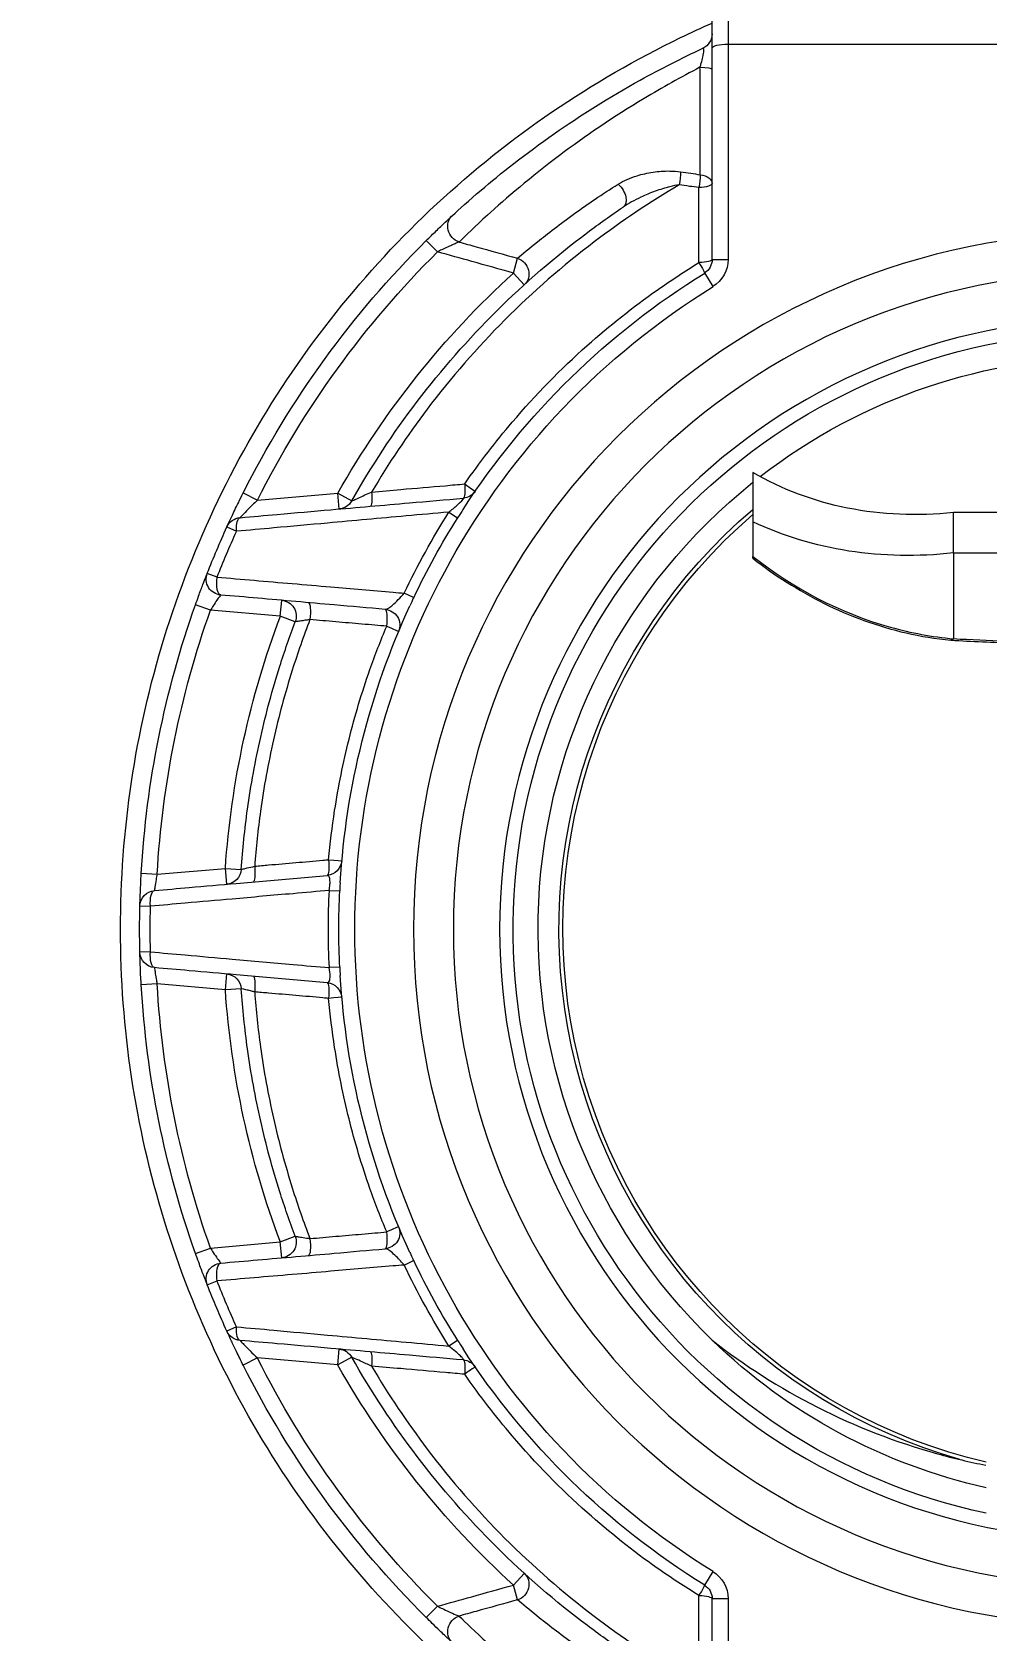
# Model space of a CAD drawing. Header units: millimetres. Extents: x -20146070 to 165023, y -3349561 to 35447.
# Drawn here: x -292467.2 to -292394.2, y -46075 to -45952.7 of the extents above; entities that cross this region are included whole.
import ezdxf
from ezdxf import colors
from ezdxf.entities.mleader import LeaderData, LeaderLine
from ezdxf.math import Vec2, Vec3

# ---------------------------------------------------------------- set-up
doc = ezdxf.new("R2010")
doc.units = ezdxf.units.MM
doc.header["$LTSCALE"] = 50
doc.linetypes.add('CONTINOUS', pattern=[0])
for name, color, linetype in [('ASPL- FM200-DEVICES', 8, 'Continuous'), ('M_FIREALAM-_E-', 10, 'Continuous'), ('M_FM 200 Cylinder', 1, 'Continuous')]:
    doc.layers.add(name, color=color, linetype=linetype)
doc.styles.add('RomanS', font='romans__.ttf', dxfattribs={"width": 0.75, "height": 40})
doc.linetypes.add('DRY_RISER', pattern='A,0.5,-0.2,["DR",Standard,S=0.1,R=0,X=-0.05,Y=-0.05],-0.2', length=0.9)

# ---------------------------------------------------------------- blocks, each defined once
blk = doc.blocks.new('343')
at = {"layer": 'ASPL- FM200-DEVICES', "color": 1, "lineweight": 5}
for p, q in [((-38660.83, -128858.19), (-38660.83, -128877.94)), ((-38659.61, -128878.23), (-38659.61, -128858.73)), ((-38660.83, -128877.94), (-38690.09, -128877.94)), ((-38660.83, -128877.94), (-38660.83, -128894.42)), ((-38659.61, -128894.42), (-38659.61, -128878.23)), ((-38638.6, -128893.85), (-38637.74, -128892.98)), ((-38659.61, -128894.42), (-38660.83, -128894.42)), ((-38644.41, -128895.47), (-38644.73, -128894.33)), ((-38659.68, -128896.5), (-38659.04, -128895.46)), ((-38645.23, -128896.37), (-38644.41, -128895.47)), ((-38662.72, -128910.73), (-38662.72, -128914.5)), ((-38630.97, -128912.31), (-38632.04, -128912.91)), ((-38631.08, -128913.53), (-38630.97, -128912.31)), ((-38624.82, -128912.85), (-38630.97, -128912.31)), ((-38623.73, -128912.3), (-38624.82, -128912.85)), ((-38702.03, -128913.79), (-38678.14, -128913.79)), ((-38678.08, -128916.88), (-38678.08, -128913.79)), ((-38639.46, -128913.76), (-38640.14, -128914.19)), ((-38662.72, -128914.5), (-38662.72, -128917.15)), ((-38622.49, -128914.9), (-38623.22, -128915.23)), ((-38678.08, -128916.88), (-38702.09, -128916.88)), ((-38678.08, -128916.88), (-38678.08, -128923.45)), ((-38621.73, -128918.74), (-38620.98, -128918.45)), ((-38636.77, -128920.31), (-38636.05, -128919.96)), ((-38626.57, -128921.73), (-38626.68, -128920.52)), ((-38627.71, -128922.16), (-38626.57, -128921.73)), ((-38626.57, -128921.73), (-38621.23, -128921.26)), ((-38621.23, -128921.26), (-38620.08, -128920.85)), ((-38622.37, -128941.03), (-38623.58, -128941.11)), ((-38622.47, -128942.24), (-38622.37, -128941.03)), ((-38617.15, -128941.48), (-38622.37, -128941.03)), ((-38615.93, -128941.41), (-38617.15, -128941.48)), ((-38630.32, -128942.72), (-38631.12, -128942.76)), ((-38615.83, -128943.91), (-38616.63, -128943.93)), ((-38616.63, -128947.42), (-38615.83, -128947.44)), ((-38631.12, -128948.59), (-38630.32, -128948.63)), ((-38622.37, -128950.33), (-38622.47, -128949.11)), ((-38622.37, -128950.33), (-38617.15, -128949.87)), ((-38617.15, -128949.87), (-38615.93, -128949.94)), ((-38623.58, -128950.24), (-38622.37, -128950.33)), ((-38626.57, -128969.62), (-38627.71, -128969.19)), ((-38626.68, -128970.84), (-38626.57, -128969.62)), ((-38621.23, -128970.09), (-38626.57, -128969.62)), ((-38620.08, -128970.5), (-38621.23, -128970.09)), ((-38636.05, -128971.39), (-38636.77, -128971.04)), ((-38620.98, -128972.91), (-38621.73, -128972.61)), ((-38623.22, -128976.12), (-38622.49, -128976.45)), ((-38640.14, -128977.16), (-38639.46, -128977.59)), ((-38630.97, -128979.04), (-38631.08, -128977.83)), ((-38632.04, -128978.44), (-38630.97, -128979.04)), ((-38630.97, -128979.04), (-38624.82, -128978.5)), ((-38624.82, -128978.5), (-38623.73, -128979.05)), ((-38659.04, -128995.89), (-38659.68, -128994.86)), ((-38644.41, -128995.89), (-38645.23, -128994.99)), ((-38644.73, -128997.02), (-38644.41, -128995.89)), ((-38660.83, -128996.93), (-38659.61, -128996.93)), ((-38660.83, -128996.93), (-38660.83, -129013.42)), ((-38659.61, -129013.13), (-38659.61, -128996.93)), ((-38637.74, -128998.37), (-38638.6, -128997.51))]:
    blk.add_line(p, q, dxfattribs=at)
for radius in [305.79, 305.36, 304.73, 53.33, 50.28, 46.74]:
    blk.add_circle((-38690.09, -128945.68), radius, dxfattribs=at)
for centre, radius, start, end in [((-38658.39, -128877.15), 1.22, 180, 245.1794), ((-38690.09, -128945.68), 74.28, 26.7, 45.1906), ((-38658.39, -128894.42), 2.44, 180, 238.27), ((-38658.39, -128894.42), 1.22, 180, 238.27), ((-38690.09, -128945.68), 73.06, 26.7, 45.1906), ((-38690.09, -128945.68), 59.04, 32.9672, 58.27), ((-38690.09, -128945.68), 67.88, 29.4422, 47.7073), ((-38690.09, -128945.68), 57.82, 301.73, 58.27), ((-38690.09, -128945.68), 45.71, 282.0247, 257.9753), ((-38690.09, -128945.68), 43.8, 52.2553, 127.7447), ((-38690.09, -128945.68), 43.8, 314.0792, 51.3401), ((-38640.47, -128911.48), 1.22, 214.5741, 265), ((-38630.97, -128912.31), 1.22, 209.4422, 265), ((-38690.09, -128945.68), 41.9, 283.1366, 49.2249), ((-38690.09, -128945.68), 42.2, 285.8537, 49.5808), ((-38690.09, -128945.68), 59.04, 25.446, 32.2283), ((-38690.09, -128945.68), 59.84, 25.446, 32.2283), ((-38623.6, -128915.4), 1.22, 24.4789, 85), ((-38690.09, -128945.68), 73.47, 21.5076, 24.4789), ((-38690.09, -128945.68), 74.28, 21.5076, 24.4789), ((-38622.12, -128918.89), 1.22, 275, 21.5076), ((-38626.57, -128921.73), 1.22, 95, 200.6591), ((-38690.09, -128945.68), 59.04, 3.4466, 24.7847), ((-38634.49, -128922.42), 1.22, 95, 202.7002), ((-38690.09, -128945.68), 67.88, 3.9276, 20.6591), ((-38690.09, -128945.68), 73.06, 3.29, 19.5233), ((-38690.09, -128945.68), 74.28, 3.29, 19.5233), ((-38630.06, -128940.35), 1.22, 185.0673, 265), ((-38622.37, -128941.03), 1.22, 183.9276, 265), ((-38690.09, -128945.68), 59.04, 357.1699, 2.8301), ((-38690.09, -128945.68), 59.84, 357.1699, 2.8301), ((-38617.05, -128943.94), 1.22, 1.3623, 85), ((-38690.09, -128945.68), 73.47, 358.6377, 1.3623), ((-38690.09, -128945.68), 74.28, 358.6377, 1.3623), ((-38617.05, -128947.41), 1.22, 275, 358.6377), ((-38690.09, -128945.68), 59.04, 335.2153, 356.5534), ((-38630.06, -128951), 1.22, 95, 174.9327), ((-38622.37, -128950.33), 1.22, 95, 176.0724), ((-38690.09, -128945.68), 73.06, 340.4767, 356.71), ((-38690.09, -128945.68), 74.28, 340.4767, 356.71), ((-38690.09, -128945.68), 67.88, 339.3409, 356.0724), ((-38634.49, -128968.93), 1.22, 157.2998, 265), ((-38626.57, -128969.62), 1.22, 159.3409, 265), ((-38690.09, -128945.68), 59.04, 327.7717, 334.554), ((-38690.09, -128945.68), 59.84, 327.7717, 334.554), ((-38622.12, -128972.46), 1.22, 338.4924, 85), ((-38690.09, -128945.68), 73.47, 335.5211, 338.4924), ((-38690.09, -128945.68), 74.28, 335.5211, 338.4924), ((-38623.6, -128975.95), 1.22, 275, 335.5211), ((-38690.09, -128945.68), 43.8, 282.5559, 314.0792), ((-38690.09, -128945.68), 59.04, 301.73, 327.0328), ((-38630.97, -128979.04), 1.22, 95, 150.5578), ((-38690.09, -128945.68), 67.88, 312.2927, 330.5578), ((-38640.47, -128979.87), 1.22, 95, 145.4259), ((-38690.09, -128945.68), 73.06, 314.8094, 333.3), ((-38690.09, -128945.68), 74.28, 314.8094, 333.3), ((-38658.39, -128996.93), 2.44, 121.73, 180), ((-38658.39, -128996.93), 1.22, 121.73, 180)]:
    blk.add_arc(centre, radius, start, end, dxfattribs=at)
for centre, major_axis, ratio, start_param, end_param in [((-38660.83, -128878.23), (1.22, 0), 0.237088, 0, 1.570796), ((-38658.39, -128879.86), (-1.22, 0), 0.120855, 4.9525, 6.283185), ((-38658.39, -128888.6), (-1.22, 0), 0.558658, 4.967973, 6.283185), ((-38658.39, -128888.6), (-1.22, 0), 0.275099, 0, 1.402869), ((-38658.39, -128888.6), (-0.17, 1.21), 0.210615, 0.962931, 1.81783), ((-38656.88, -128888.38), (-0.17, 1.21), 0.210979, 0.961696, 1.82156), ((-38652.12, -128889.41), (-0.68, -1.01), 0.599993, 4.331925, 6.283185), ((-38640.56, -128891.96), (0.826, 0.896), 0.946472, 4.183078, 6.283185), ((-38658.39, -128894.42), (-1.22, 0), 0.205116, 0, 1.399902), ((-38658.39, -128894.42), (-0.64, -1.04), 0.039724, 4.976816, 6.283185), ((-38644.41, -128895.47), (-0.82, -0.902), 0.950802, 4.17362, 6.283185), ((-38679.24, -128887.3), (21.95, -18.91), 0.855741, 5.390249, 5.998287), ((-38640.47, -128911.48), (-1, -0.69), 0.013723, 4.91427, 6.283185), ((-38640.47, -128911.48), (-0.11, -1.21), 0.164256, 4.830039, 6.283185), ((-38633.35, -128912.1), (-0.11, -1.21), 0.16447, 4.827555, 6.283185), ((-38679.24, -128887.47), (27.27, 0), 0.965926, 4.752586, 4.754881), ((-38623.6, -128915.4), (0.11, 1.21), 0.30205, 4.881503, 6.283185), ((-38679.24, -128887.3), (24.53, -21.13), 0.855741, 5.385785, 5.920595), ((-38622.12, -128918.89), (0.11, -1.21), 0.329482, 0, 1.668132), ((-38634.49, -128922.42), (-0.11, 1.21), 0.178444, 0, 1.619728), ((-38628.63, -128921.91), (-0.11, 1.21), 0.178581, 0, 1.621337), ((-38634.49, -128922.42), (-1.12, -0.47), 0.007725, 4.898119, 6.283186), ((-38630.06, -128940.35), (-1.21, -0.11), 0.00155, 4.887459, 6.283185), ((-38630.06, -128940.35), (-0.11, -1.21), 0.171834, 4.741337, 6.283185), ((-38624.4, -128940.85), (-0.11, -1.21), 0.171944, 4.740044, 6.283185), ((-38617.05, -128943.94), (0.11, 1.21), 0.340158, 4.750299, 6.283185), ((-38617.05, -128947.41), (0.11, -1.21), 0.340158, 0, 1.532886), ((-38630.06, -128951), (-0.11, 1.21), 0.171834, 0, 1.541848), ((-38624.4, -128950.5), (-0.11, 1.21), 0.171944, 0, 1.543141), ((-38630.06, -128951), (-1.21, 0.11), 0.00155, 6.283185, 7.678911), ((-38634.49, -128968.93), (-1.12, 0.47), 0.007725, 0, 1.385066), ((-38634.49, -128968.93), (-0.11, -1.21), 0.178444, 4.663458, 6.283185), ((-38628.63, -128969.44), (-0.11, -1.21), 0.178581, 4.661848, 6.283185), ((-38622.12, -128972.46), (0.11, 1.21), 0.329482, 4.615053, 6.283185), ((-38623.6, -128975.95), (0.11, -1.21), 0.30205, 0, 1.401682), ((-38633.35, -128979.25), (-0.11, 1.21), 0.16447, 0, 1.45563), ((-38640.47, -128979.87), (-1, 0.69), 0.013723, 0, 1.368915), ((-38640.47, -128979.87), (-0.11, 1.21), 0.164256, 0, 1.453146), ((-38644.41, -128995.89), (-0.82, 0.902), 0.950802, 0, 2.109566), ((-38658.39, -128996.93), (-0.64, 1.04), 0.039724, 0, 1.306369), ((-38658.39, -128996.93), (-1.22, 0), 0.205116, 4.883284, 6.283185), ((-38640.56, -128999.39), (0.826, -0.896), 0.946472, 0, 2.100107)]:
    blk.add_ellipse(centre, major_axis=major_axis, ratio=ratio, start_param=start_param, end_param=end_param, dxfattribs=at)
for points, knots in [([(-38659.61, -129015.02), (-38655.36, -129013.15), (-38651.27, -129010.89), (-38647.44, -129008.28), (-38644.29, -129006.13), (-38641.3, -129003.74), (-38638.5, -129001.14), (-38635.77, -128998.6), (-38633.22, -128995.85), (-38630.88, -128992.92), (-38626.16, -128987.01), (-38622.35, -128980.41), (-38619.58, -128973.37), (-38616.82, -128966.34), (-38615.12, -128958.88), (-38614.56, -128951.36), (-38613.99, -128943.85), (-38614.56, -128936.21), (-38616.23, -128928.86), (-38617.9, -128921.51), (-38620.69, -128914.39), (-38624.47, -128907.84), (-38628.24, -128901.29), (-38632.99, -128895.33), (-38638.54, -128890.18), (-38644.08, -128885.03), (-38650.39, -128880.73), (-38657.19, -128877.45), (-38657.99, -128877.06), (-38658.8, -128876.69), (-38659.61, -128876.33)], [0.3520071, 0.3520071, 0.3520071, 0.3520071, 0.3812966, 0.3812966, 0.3812966, 0.4054258, 0.4054258, 0.4054258, 0.4289726, 0.4289726, 0.4289726, 0.4766555, 0.4766555, 0.4766555, 0.5243168, 0.5243168, 0.5243168, 0.5719497, 0.5719497, 0.5719497, 0.6196177, 0.6196177, 0.6196177, 0.6673015, 0.6673015, 0.6673015, 0.7149727, 0.7149727, 0.7149727, 0.7205932, 0.7205932, 0.7205932, 0.7205932]), ([(-38658.68, -128879.72), (-38658.72, -128879.61), (-38658.75, -128879.51), (-38658.82, -128879.24), (-38658.87, -128879.08), (-38658.94, -128878.75), (-38658.97, -128878.58), (-38658.98, -128878.34), (-38658.97, -128878.27), (-38658.93, -128878.25), (-38658.92, -128878.26), (-38658.91, -128878.26)], [0, 0, 0, 0, 0.0442614, 0.0442614, 0.1150797, 0.1150797, 0.2071434, 0.2071434, 0.3019298, 0.3019298, 0.3296732, 0.3296732, 0.3296732, 0.3296732]), ([(-38639.74, -128891.07), (-38640.25, -128890.6), (-38640.99, -128889.92), (-38643.38, -128887.89), (-38645.32, -128886.34), (-38647.54, -128884.79), (-38649.52, -128883.41), (-38651.74, -128882.01), (-38655.66, -128879.84), (-38657.26, -128879.02), (-38658.91, -128878.26)], [0.100319, 0.100319, 0.100319, 0.100319, 0.621284, 0.621284, 1.418475, 1.418475, 1.418475, 2.127713, 2.127713, 2.588683, 2.588683, 2.588683, 2.588683]), ([(-38658.7, -128887.94), (-38658.7, -128887.57), (-38658.7, -128887.19), (-38658.7, -128885.94), (-38658.7, -128885.04), (-38658.7, -128884.12), (-38658.7, -128883.2), (-38658.69, -128882.25), (-38658.69, -128880.76), (-38658.69, -128880.24), (-38658.68, -128879.72)], [0.1468067, 0.1468067, 0.1468067, 0.1468067, 0.2636455, 0.2636455, 0.5272911, 0.5272911, 0.5272911, 0.7909366, 0.7909366, 0.9326924, 0.9326924, 0.9326924, 0.9326924]), ([(-38658.68, -128879.72), (-38657.22, -128880.48), (-38655.79, -128881.27), (-38652.06, -128883.51), (-38649.88, -128885), (-38647.93, -128886.47), (-38645.75, -128888.11), (-38643.83, -128889.75), (-38641.49, -128891.89), (-38640.75, -128892.6), (-38640.25, -128893.09)], [-2.546419, -2.546419, -2.546419, -2.546419, -2.127713, -2.127713, -1.418475, -1.418475, -1.418475, -0.621284, -0.621284, -0.100319, -0.100319, -0.100319, -0.100319]), ([(-38657.19, -128887.72), (-38657.45, -128887.76), (-38657.72, -128887.8), (-38657.98, -128887.83), (-38658.22, -128887.87), (-38658.46, -128887.9), (-38658.7, -128887.94)], [0.1132328, 0.1132328, 0.1132328, 0.1132328, 0.1812535, 0.1812535, 0.1812535, 0.2435308, 0.2435308, 0.2435308, 0.2435308]), ([(-38658.6, -128888.93), (-38658.36, -128888.89), (-38658.12, -128888.86), (-38657.88, -128888.83), (-38657.61, -128888.79), (-38657.35, -128888.75), (-38657.09, -128888.71)], [-0.2435308, -0.2435308, -0.2435308, -0.2435308, -0.1812535, -0.1812535, -0.1812535, -0.1132328, -0.1132328, -0.1132328, -0.1132328]), ([(-38652.43, -128888.66), (-38652.84, -128888.39), (-38653.34, -128888.18), (-38654.25, -128887.9), (-38654.66, -128887.81), (-38655.5, -128887.68), (-38655.93, -128887.65), (-38656.64, -128887.66), (-38656.91, -128887.68), (-38657.19, -128887.72)], [-0.4595938, -0.4595938, -0.4595938, -0.4595938, -0.3023379, -0.3023379, -0.1852862, -0.1852862, -0.0712639, -0.0712639, 0, 0, 0, 0]), ([(-38657.09, -128888.71), (-38656.85, -128888.75), (-38656.62, -128888.8), (-38656, -128888.95), (-38655.63, -128889.07), (-38654.88, -128889.34), (-38654.51, -128889.49), (-38653.67, -128889.89), (-38653.21, -128890.15), (-38652.8, -128890.42)], [0, 0, 0, 0, 0.0712639, 0.0712639, 0.1852862, 0.1852862, 0.3023379, 0.3023379, 0.4595938, 0.4595938, 0.4595938, 0.4595938]), ([(-38657.09, -128888.71), (-38654.85, -128890.04), (-38652.67, -128891.5), (-38648.18, -128894.91), (-38645.89, -128896.91), (-38643.76, -128899.04), (-38641.63, -128901.18), (-38639.63, -128903.47), (-38636.27, -128907.92), (-38634.85, -128910.04), (-38633.56, -128912.23)], [-2.899582, -2.899582, -2.899582, -2.899582, -2.2532, -2.2532, -1.502133, -1.502133, -1.502133, -0.751067, -0.751067, -0.119027, -0.119027, -0.119027, -0.119027]), ([(-38644.73, -128894.33), (-38645.1, -128894.01), (-38645.61, -128893.58), (-38647.02, -128892.45), (-38647.98, -128891.71), (-38650.07, -128890.2), (-38651.2, -128889.43), (-38652.43, -128888.66)], [0.09152, 0.09152, 0.09152, 0.09152, 0.505144, 0.505144, 1.010289, 1.010289, 1.471599, 1.471599, 1.471599, 1.471599]), ([(-38658.6, -128894.67), (-38658.6, -128894.44), (-38658.6, -128894.22), (-38658.6, -128893.33), (-38658.6, -128892.66), (-38658.6, -128892), (-38658.6, -128891.45), (-38658.6, -128890.9), (-38658.6, -128889.88), (-38658.6, -128889.4), (-38658.6, -128888.93)], [0.1138295, 0.1138295, 0.1138295, 0.1138295, 0.1722234, 0.1722234, 0.3444468, 0.3444468, 0.3444468, 0.4884302, 0.4884302, 0.6138244, 0.6138244, 0.6138244, 0.6138244]), ([(-38632.04, -128912.91), (-38633.53, -128910.27), (-38635.2, -128907.72), (-38638.91, -128902.86), (-38640.94, -128900.54), (-38643.11, -128898.38), (-38645.28, -128896.23), (-38647.61, -128894.21), (-38650.96, -128891.69), (-38651.87, -128891.05), (-38652.8, -128890.42)], [0.007268, 0.007268, 0.007268, 0.007268, 0.751067, 0.751067, 1.502133, 1.502133, 1.502133, 2.2532, 2.2532, 2.526105, 2.526105, 2.526105, 2.526105]), ([(-38637.74, -128892.98), (-38637.87, -128892.85), (-38638, -128892.72), (-38638.38, -128892.35), (-38638.62, -128892.12), (-38639.01, -128891.75), (-38639.16, -128891.61), (-38639.41, -128891.37), (-38639.52, -128891.27), (-38639.66, -128891.14), (-38639.7, -128891.1), (-38639.74, -128891.07)], [0, 0, 0, 0, 0.0453057, 0.0453057, 0.131826, 0.131826, 0.1934642, 0.1934642, 0.2507099, 0.2507099, 0.2864885, 0.2864885, 0.2864885, 0.2864885]), ([(-38640.25, -128893.09), (-38640.68, -128893.21), (-38641.12, -128893.33), (-38642.61, -128893.75), (-38643.67, -128894.04), (-38644.73, -128894.33)], [0.1769403, 0.1769403, 0.1769403, 0.1769403, 0.2893577, 0.2893577, 0.564208, 0.564208, 0.564208, 0.564208]), ([(-38640.25, -128893.09), (-38640.22, -128893.1), (-38640.18, -128893.12), (-38640.07, -128893.17), (-38639.98, -128893.21), (-38639.77, -128893.3), (-38639.64, -128893.36), (-38639.33, -128893.5), (-38639.13, -128893.59), (-38638.81, -128893.74), (-38638.71, -128893.79), (-38638.6, -128893.85)], [-0.2864885, -0.2864885, -0.2864885, -0.2864885, -0.2507099, -0.2507099, -0.1934642, -0.1934642, -0.131826, -0.131826, -0.0453057, -0.0453057, 0, 0, 0, 0]), ([(-38640.68, -128911.61), (-38641.81, -128909.97), (-38643.03, -128908.39), (-38646.1, -128904.79), (-38648.01, -128902.83), (-38650.05, -128901.01), (-38651.75, -128899.5), (-38653.54, -128898.08), (-38656.45, -128896.03), (-38657.52, -128895.34), (-38658.6, -128894.67)], [0.186997, 0.186997, 0.186997, 0.186997, 0.684749, 0.684749, 1.369498, 1.369498, 1.369498, 1.940163, 1.940163, 2.258899, 2.258899, 2.258899, 2.258899]), ([(-38644.41, -128895.47), (-38643.35, -128895.17), (-38642.29, -128894.88), (-38640.36, -128894.34), (-38639.48, -128894.09), (-38638.6, -128893.85)], [-0.564208, -0.564208, -0.564208, -0.564208, -0.2893577, -0.2893577, -0.0612978, -0.0612978, -0.0612978, -0.0612978]), ([(-38633.56, -128912.23), (-38634.3, -128912.16), (-38635.04, -128912.1), (-38636.92, -128911.93), (-38638.06, -128911.83), (-38639.2, -128911.74), (-38639.69, -128911.69), (-38640.19, -128911.65), (-38640.68, -128911.61)], [0.100993, 0.100993, 0.100993, 0.100993, 0.2897145, 0.2897145, 0.5794289, 0.5794289, 0.5794289, 0.705031, 0.705031, 0.705031, 0.705031]), ([(-38639.46, -128913.76), (-38639.68, -128913.59), (-38639.9, -128913.41), (-38640.38, -128912.99), (-38640.6, -128912.77), (-38640.61, -128912.7), (-38640.6, -128912.69), (-38640.58, -128912.7)], [0, 0, 0, 0, 0.0994273, 0.0994273, 0.2585109, 0.2585109, 0.2961763, 0.2961763, 0.2961763, 0.2961763]), ([(-38623.49, -128914.19), (-38624.44, -128914.11), (-38625.39, -128914.02), (-38627.71, -128913.82), (-38629.07, -128913.7), (-38630.44, -128913.58), (-38632.44, -128913.41), (-38634.44, -128913.23), (-38637.82, -128912.94), (-38639.2, -128912.82), (-38640.58, -128912.7)], [-1.658767, -1.658767, -1.658767, -1.658767, -1.408748, -1.408748, -1.04907, -1.04907, -1.04907, -0.524535, -0.524535, -0.164528, -0.164528, -0.164528, -0.164528]), ([(-38632.04, -128912.91), (-38632.04, -128912.91), (-38632.04, -128912.91), (-38632.09, -128912.89), (-38632.13, -128912.87), (-38632.28, -128912.8), (-38632.39, -128912.75), (-38632.67, -128912.63), (-38632.85, -128912.54), (-38633.21, -128912.38), (-38633.38, -128912.31), (-38633.56, -128912.23)], [0, 0, 0, 0, 0.032687, 0.032687, 0.0849863, 0.0849863, 0.1529753, 0.1529753, 0.235611, 0.235611, 0.304269, 0.304269, 0.304269, 0.304269]), ([(-38624.82, -128912.85), (-38624.69, -128912.98), (-38624.55, -128913.11), (-38624.22, -128913.43), (-38624.03, -128913.63), (-38623.7, -128913.97), (-38623.57, -128914.1), (-38623.5, -128914.18), (-38623.49, -128914.19), (-38623.49, -128914.19)], [0, 0, 0, 0, 0.0683388, 0.0683388, 0.177681, 0.177681, 0.3002737, 0.3002737, 0.3442745, 0.3442745, 0.3442745, 0.3442745]), ([(-38622.49, -128914.9), (-38622.49, -128914.9), (-38622.5, -128914.88), (-38622.56, -128914.73), (-38622.69, -128914.46), (-38623, -128913.8), (-38623.17, -128913.43), (-38623.48, -128912.8), (-38623.6, -128912.55), (-38623.73, -128912.3)], [-0.3442745, -0.3442745, -0.3442745, -0.3442745, -0.3002737, -0.3002737, -0.177681, -0.177681, -0.0683388, -0.0683388, 0, 0, 0, 0]), ([(-38639.46, -128913.76), (-38638.37, -128913.86), (-38637.28, -128913.96), (-38634.18, -128914.24), (-38632.18, -128914.42), (-38630.18, -128914.6), (-38628.81, -128914.73), (-38627.44, -128914.85), (-38625.12, -128915.06), (-38624.17, -128915.15), (-38623.22, -128915.23)], [0.239884, 0.239884, 0.239884, 0.239884, 0.524535, 0.524535, 1.04907, 1.04907, 1.04907, 1.408748, 1.408748, 1.658767, 1.658767, 1.658767, 1.658767]), ([(-38662.72, -128917.15), (-38665.81, -128919.58), (-38669.34, -128921.48), (-38674.82, -128923.01), (-38676.44, -128923.31), (-38678.08, -128923.46)], [1.003147, 1.003147, 1.003147, 1.003147, 1.935062, 1.935062, 2.304027, 2.304027, 2.304027, 2.304027]), ([(-38662.72, -128917.29), (-38663.56, -128917.95), (-38664.43, -128918.57), (-38666.25, -128919.72), (-38667.19, -128920.26), (-38669.15, -128921.24), (-38670.17, -128921.67), (-38672.26, -128922.43), (-38673.34, -128922.76), (-38675.57, -128923.27), (-38676.7, -128923.46), (-38677.87, -128923.57)], [1.036336, 1.036336, 1.036336, 1.036336, 1.290012, 1.290012, 1.543687, 1.543687, 1.797363, 1.797363, 2.051038, 2.051038, 2.304714, 2.304714, 2.304714, 2.304714]), ([(-38621.73, -128918.74), (-38622.67, -128918.82), (-38623.62, -128918.9), (-38626.51, -128919.15), (-38628.47, -128919.32), (-38630.42, -128919.48), (-38632.02, -128919.62), (-38633.61, -128919.76), (-38635.49, -128919.92), (-38635.77, -128919.94), (-38636.05, -128919.96)], [0.267552, 0.267552, 0.267552, 0.267552, 0.518511, 0.518511, 1.037022, 1.037022, 1.037022, 1.4601, 1.4601, 1.534316, 1.534316, 1.534316, 1.534316]), ([(-38620.08, -128920.85), (-38620.16, -128920.64), (-38620.24, -128920.42), (-38620.43, -128919.87), (-38620.55, -128919.56), (-38620.74, -128919.07), (-38620.81, -128918.87), (-38620.91, -128918.62), (-38620.95, -128918.53), (-38620.98, -128918.46), (-38620.98, -128918.45), (-38620.98, -128918.45)], [-0.3235332, -0.3235332, -0.3235332, -0.3235332, -0.2663757, -0.2663757, -0.1769803, -0.1769803, -0.0996246, -0.0996246, -0.0383171, -0.0383171, 0, 0, 0, 0]), ([(-38634.6, -128921.21), (-38634.63, -128921.21), (-38634.66, -128921.2), (-38634.75, -128921.17), (-38634.82, -128921.13), (-38634.98, -128921.03), (-38635.07, -128920.96), (-38635.3, -128920.76), (-38635.45, -128920.62), (-38635.75, -128920.31), (-38635.9, -128920.14), (-38636.05, -128919.96)], [0, 0, 0, 0, 0.0426595, 0.0426595, 0.1109146, 0.1109146, 0.1792577, 0.1792577, 0.2765346, 0.2765346, 0.3740542, 0.3740542, 0.3740542, 0.3740542]), ([(-38634.6, -128921.21), (-38633.3, -128921.09), (-38632, -128920.98), (-38630.7, -128920.87), (-38628.74, -128920.7), (-38626.79, -128920.52), (-38623.9, -128920.27), (-38622.95, -128920.19), (-38622.01, -128920.11)], [-1.382385, -1.382385, -1.382385, -1.382385, -1.037022, -1.037022, -1.037022, -0.518511, -0.518511, -0.267552, -0.267552, -0.267552, -0.267552]), ([(-38622.01, -128920.11), (-38622.01, -128920.11), (-38622, -128920.11), (-38621.98, -128920.15), (-38621.95, -128920.19), (-38621.86, -128920.31), (-38621.8, -128920.4), (-38621.63, -128920.64), (-38621.53, -128920.79), (-38621.36, -128921.05), (-38621.3, -128921.16), (-38621.23, -128921.26)], [0, 0, 0, 0, 0.0383171, 0.0383171, 0.0996246, 0.0996246, 0.1769803, 0.1769803, 0.2663757, 0.2663757, 0.3235332, 0.3235332, 0.3235332, 0.3235332]), ([(-38634.71, -128922.5), (-38634.41, -128922.47), (-38634.11, -128922.45), (-38633.15, -128922.36), (-38632.48, -128922.31), (-38631.81, -128922.25), (-38631.15, -128922.19), (-38630.48, -128922.13), (-38629.49, -128922.05), (-38629.17, -128922.02), (-38628.84, -128921.99)], [0.0943605, 0.0943605, 0.0943605, 0.0943605, 0.1701418, 0.1701418, 0.3402837, 0.3402837, 0.3402837, 0.5104255, 0.5104255, 0.5930385, 0.5930385, 0.5930385, 0.5930385]), ([(-38630.27, -128940.37), (-38630.39, -128939.11), (-38630.54, -128937.86), (-38631.01, -128934.78), (-38631.38, -128932.95), (-38631.83, -128931.15), (-38632.28, -128929.35), (-38632.81, -128927.57), (-38633.82, -128924.7), (-38634.25, -128923.59), (-38634.71, -128922.5)], [0.1491, 0.1491, 0.1491, 0.1491, 0.465212, 0.465212, 0.930425, 0.930425, 0.930425, 1.395637, 1.395637, 1.692509, 1.692509, 1.692509, 1.692509]), ([(-38628.84, -128921.99), (-38628.75, -128922), (-38628.66, -128922.02), (-38628.43, -128922.05), (-38628.31, -128922.07), (-38628.05, -128922.11), (-38627.93, -128922.13), (-38627.76, -128922.15), (-38627.71, -128922.16), (-38627.71, -128922.16)], [0, 0, 0, 0, 0.0422195, 0.0422195, 0.1097706, 0.1097706, 0.1949552, 0.1949552, 0.2847125, 0.2847125, 0.2847125, 0.2847125]), ([(-38628.84, -128921.99), (-38628.35, -128923.26), (-38627.9, -128924.56), (-38626.93, -128927.62), (-38626.45, -128929.4), (-38626.05, -128931.2), (-38625.64, -128933), (-38625.31, -128934.82), (-38624.86, -128938.05), (-38624.71, -128939.45), (-38624.61, -128940.87)], [-1.71784, -1.71784, -1.71784, -1.71784, -1.377704, -1.377704, -0.918469, -0.918469, -0.918469, -0.459235, -0.459235, -0.106952, -0.106952, -0.106952, -0.106952]), ([(-38623.58, -128941.11), (-38623.69, -128939.57), (-38623.85, -128938.03), (-38624.32, -128934.65), (-38624.66, -128932.8), (-38625.07, -128930.98), (-38625.48, -128929.15), (-38625.97, -128927.34), (-38626.9, -128924.41), (-38627.29, -128923.28), (-38627.71, -128922.16)], [0.080726, 0.080726, 0.080726, 0.080726, 0.459235, 0.459235, 0.918469, 0.918469, 0.918469, 1.377704, 1.377704, 1.671528, 1.671528, 1.671528, 1.671528]), ([(-38677.88, -128923.57), (-38679.48, -128923.66), (-38681.09, -128923.73), (-38684.35, -128923.84), (-38685.98, -128923.88), (-38689.27, -128923.91), (-38690.91, -128923.91), (-38694.19, -128923.88), (-38695.83, -128923.84), (-38699.08, -128923.73), (-38700.7, -128923.66), (-38702.3, -128923.57)], [1.663619, 1.663619, 1.663619, 1.663619, 2.066426, 2.066426, 2.469233, 2.469233, 2.87204, 2.87204, 3.274847, 3.274847, 3.677654, 3.677654, 3.677654, 3.677654]), ([(-38678.08, -128923.45), (-38679.41, -128923.52), (-38680.75, -128923.58), (-38684.74, -128923.73), (-38687.42, -128923.78), (-38691.42, -128923.78), (-38692.76, -128923.77), (-38696.23, -128923.7), (-38698.35, -128923.63), (-38701, -128923.5), (-38701.55, -128923.48), (-38702.09, -128923.45)], [1.664151, 1.664151, 1.664151, 1.664151, 2.002977, 2.002977, 2.670637, 2.670637, 3.004466, 3.004466, 3.538593, 3.538593, 3.677122, 3.677122, 3.677122, 3.677122]), ([(-38624.61, -128940.87), (-38624.97, -128940.83), (-38625.32, -128940.8), (-38626.37, -128940.71), (-38627.06, -128940.65), (-38627.76, -128940.59), (-38628.45, -128940.53), (-38629.14, -128940.47), (-38629.98, -128940.4), (-38630.13, -128940.38), (-38630.27, -128940.37)], [0.0862734, 0.0862734, 0.0862734, 0.0862734, 0.1766783, 0.1766783, 0.3533565, 0.3533565, 0.3533565, 0.5300348, 0.5300348, 0.5672783, 0.5672783, 0.5672783, 0.5672783]), ([(-38623.58, -128941.11), (-38623.58, -128941.11), (-38623.59, -128941.11), (-38623.63, -128941.1), (-38623.67, -128941.09), (-38623.81, -128941.06), (-38623.92, -128941.03), (-38624.21, -128940.96), (-38624.41, -128940.92), (-38624.61, -128940.87)], [0, 0, 0, 0, 0.0388634, 0.0388634, 0.1010449, 0.1010449, 0.1808752, 0.1808752, 0.2837169, 0.2837169, 0.2837169, 0.2837169]), ([(-38631.15, -128942.13), (-38631.15, -128942.19), (-38631.14, -128942.25), (-38631.13, -128942.46), (-38631.12, -128942.61), (-38631.12, -128942.76)], [-0.05436788, -0.05436788, -0.05436788, -0.05436788, -0.03785598, -0.03785598, 0, 0, 0, 0]), ([(-38630.32, -128942.72), (-38630.33, -128942.65), (-38630.34, -128942.57), (-38630.36, -128942.37), (-38630.37, -128942.26), (-38630.38, -128942.02), (-38630.37, -128941.9), (-38630.33, -128941.7), (-38630.3, -128941.63), (-38630.23, -128941.57), (-38630.2, -128941.57), (-38630.17, -128941.57)], [0, 0, 0, 0, 0.037856, 0.037856, 0.0984256, 0.0984256, 0.177166, 0.177166, 0.2646733, 0.2646733, 0.314067, 0.314067, 0.314067, 0.314067]), ([(-38616.94, -128942.73), (-38617.83, -128942.65), (-38618.72, -128942.57), (-38620.8, -128942.39), (-38622, -128942.28), (-38623.2, -128942.18), (-38624.75, -128942.04), (-38626.3, -128941.91), (-38628.62, -128941.7), (-38629.4, -128941.64), (-38630.17, -128941.57)], [-1.38493, -1.38493, -1.38493, -1.38493, -1.147681, -1.147681, -0.828645, -0.828645, -0.828645, -0.414323, -0.414323, -0.20831, -0.20831, -0.20831, -0.20831]), ([(-38617.15, -128941.48), (-38617.12, -128941.62), (-38617.09, -128941.76), (-38617.03, -128942.1), (-38617, -128942.3), (-38616.96, -128942.58), (-38616.95, -128942.67), (-38616.94, -128942.72), (-38616.94, -128942.73), (-38616.94, -128942.73)], [0, 0, 0, 0, 0.0686599, 0.0686599, 0.1785156, 0.1785156, 0.2838394, 0.2838394, 0.3190647, 0.3190647, 0.3190647, 0.3190647]), ([(-38615.83, -128943.91), (-38615.83, -128943.91), (-38615.83, -128943.9), (-38615.83, -128943.8), (-38615.84, -128943.61), (-38615.86, -128943.05), (-38615.87, -128942.66), (-38615.9, -128941.98), (-38615.92, -128941.69), (-38615.93, -128941.41)], [-0.3190647, -0.3190647, -0.3190647, -0.3190647, -0.2838394, -0.2838394, -0.1785156, -0.1785156, -0.0686599, -0.0686599, 0, 0, 0, 0]), ([(-38630.32, -128942.72), (-38629.39, -128942.8), (-38628.47, -128942.89), (-38625.99, -128943.1), (-38624.44, -128943.24), (-38622.88, -128943.38), (-38621.69, -128943.48), (-38620.49, -128943.59), (-38618.41, -128943.77), (-38617.52, -128943.85), (-38616.63, -128943.93)], [0.167549, 0.167549, 0.167549, 0.167549, 0.414323, 0.414323, 0.828645, 0.828645, 0.828645, 1.147681, 1.147681, 1.38493, 1.38493, 1.38493, 1.38493]), ([(-38616.63, -128947.42), (-38617.52, -128947.5), (-38618.41, -128947.58), (-38620.49, -128947.76), (-38621.69, -128947.87), (-38622.88, -128947.98), (-38624.44, -128948.11), (-38625.99, -128948.25), (-38628.47, -128948.47), (-38629.39, -128948.55), (-38630.32, -128948.63)], [0.272361, 0.272361, 0.272361, 0.272361, 0.50961, 0.50961, 0.828645, 0.828645, 0.828645, 1.242968, 1.242968, 1.489742, 1.489742, 1.489742, 1.489742]), ([(-38615.93, -128949.94), (-38615.92, -128949.76), (-38615.91, -128949.58), (-38615.88, -128949.04), (-38615.87, -128948.69), (-38615.85, -128948.14), (-38615.84, -128947.92), (-38615.83, -128947.63), (-38615.83, -128947.54), (-38615.83, -128947.46), (-38615.83, -128947.44), (-38615.83, -128947.44)], [-0.3189558, -0.3189558, -0.3189558, -0.3189558, -0.2743975, -0.2743975, -0.1831447, -0.1831447, -0.1028191, -0.1028191, -0.0395458, -0.0395458, 0, 0, 0, 0]), ([(-38630.17, -128949.79), (-38630.2, -128949.79), (-38630.22, -128949.78), (-38630.28, -128949.74), (-38630.31, -128949.7), (-38630.36, -128949.55), (-38630.38, -128949.43), (-38630.38, -128949.1), (-38630.36, -128948.86), (-38630.32, -128948.63)], [0, 0, 0, 0, 0.0426791, 0.0426791, 0.1109657, 0.1109657, 0.1984709, 0.1984709, 0.3136183, 0.3136183, 0.3136183, 0.3136183]), ([(-38630.17, -128949.79), (-38629.4, -128949.72), (-38628.62, -128949.65), (-38626.3, -128949.45), (-38624.75, -128949.31), (-38623.2, -128949.18), (-38622, -128949.07), (-38620.8, -128948.97), (-38618.72, -128948.78), (-38617.83, -128948.71), (-38616.94, -128948.63)], [-1.448981, -1.448981, -1.448981, -1.448981, -1.242968, -1.242968, -0.828645, -0.828645, -0.828645, -0.50961, -0.50961, -0.272361, -0.272361, -0.272361, -0.272361]), ([(-38616.94, -128948.63), (-38616.94, -128948.63), (-38616.94, -128948.64), (-38616.95, -128948.68), (-38616.96, -128948.72), (-38616.98, -128948.87), (-38616.99, -128948.97), (-38617.03, -128949.25), (-38617.06, -128949.42), (-38617.11, -128949.69), (-38617.13, -128949.78), (-38617.15, -128949.87)], [0, 0, 0, 0, 0.0395458, 0.0395458, 0.1028191, 0.1028191, 0.1831447, 0.1831447, 0.2743975, 0.2743975, 0.3189558, 0.3189558, 0.3189558, 0.3189558]), ([(-38634.71, -128968.85), (-38634.25, -128967.76), (-38633.82, -128966.65), (-38632.81, -128963.78), (-38632.28, -128962), (-38631.83, -128960.2), (-38631.38, -128958.4), (-38631.01, -128956.58), (-38630.54, -128953.49), (-38630.39, -128952.24), (-38630.27, -128950.98)], [0.16834, 0.16834, 0.16834, 0.16834, 0.465212, 0.465212, 0.930425, 0.930425, 0.930425, 1.395637, 1.395637, 1.711749, 1.711749, 1.711749, 1.711749]), ([(-38630.27, -128950.98), (-38630.13, -128950.97), (-38629.98, -128950.96), (-38629.14, -128950.88), (-38628.45, -128950.82), (-38627.76, -128950.76), (-38627.06, -128950.7), (-38626.37, -128950.64), (-38625.32, -128950.55), (-38624.97, -128950.52), (-38624.61, -128950.49)], [0.1394348, 0.1394348, 0.1394348, 0.1394348, 0.1766783, 0.1766783, 0.3533565, 0.3533565, 0.3533565, 0.5300348, 0.5300348, 0.6204397, 0.6204397, 0.6204397, 0.6204397]), ([(-38624.61, -128950.49), (-38624.71, -128951.9), (-38624.86, -128953.31), (-38625.31, -128956.54), (-38625.64, -128958.36), (-38626.05, -128960.15), (-38626.45, -128961.95), (-38626.93, -128963.73), (-38627.9, -128966.8), (-38628.35, -128968.09), (-38628.84, -128969.36)], [-1.729987, -1.729987, -1.729987, -1.729987, -1.377704, -1.377704, -0.918469, -0.918469, -0.918469, -0.459235, -0.459235, -0.119098, -0.119098, -0.119098, -0.119098]), ([(-38627.71, -128969.19), (-38627.29, -128968.07), (-38626.9, -128966.94), (-38625.97, -128964.01), (-38625.48, -128962.2), (-38625.07, -128960.38), (-38624.66, -128958.55), (-38624.32, -128956.71), (-38623.85, -128953.32), (-38623.69, -128951.78), (-38623.58, -128950.24)], [0.16541, 0.16541, 0.16541, 0.16541, 0.459235, 0.459235, 0.918469, 0.918469, 0.918469, 1.377704, 1.377704, 1.756213, 1.756213, 1.756213, 1.756213]), ([(-38624.61, -128950.49), (-38624.53, -128950.47), (-38624.45, -128950.45), (-38624.25, -128950.4), (-38624.14, -128950.37), (-38623.91, -128950.32), (-38623.8, -128950.29), (-38623.63, -128950.25), (-38623.58, -128950.24), (-38623.58, -128950.24)], [0, 0, 0, 0, 0.0402327, 0.0402327, 0.1046051, 0.1046051, 0.1867265, 0.1867265, 0.2837028, 0.2837028, 0.2837028, 0.2837028]), ([(-38628.84, -128969.36), (-38629.17, -128969.34), (-38629.49, -128969.31), (-38630.48, -128969.22), (-38631.15, -128969.16), (-38631.81, -128969.11), (-38632.48, -128969.05), (-38633.15, -128968.99), (-38634.11, -128968.91), (-38634.41, -128968.88), (-38634.71, -128968.85)], [0.0875288, 0.0875288, 0.0875288, 0.0875288, 0.1701418, 0.1701418, 0.3402837, 0.3402837, 0.3402837, 0.5104255, 0.5104255, 0.5862068, 0.5862068, 0.5862068, 0.5862068]), ([(-38627.71, -128969.19), (-38627.71, -128969.19), (-38627.72, -128969.2), (-38627.76, -128969.2), (-38627.81, -128969.21), (-38627.96, -128969.23), (-38628.07, -128969.25), (-38628.35, -128969.29), (-38628.53, -128969.32), (-38628.76, -128969.35), (-38628.8, -128969.36), (-38628.84, -128969.36)], [0, 0, 0, 0, 0.0379266, 0.0379266, 0.0986093, 0.0986093, 0.1762011, 0.1762011, 0.266035, 0.266035, 0.2847592, 0.2847592, 0.2847592, 0.2847592]), ([(-38636.48, -128970.43), (-38636.51, -128970.48), (-38636.53, -128970.53), (-38636.63, -128970.74), (-38636.7, -128970.89), (-38636.77, -128971.04)], [-0.05826173, -0.05826173, -0.05826173, -0.05826173, -0.04288306, -0.04288306, 0, 0, 0, 0]), ([(-38636.05, -128971.39), (-38635.99, -128971.31), (-38635.92, -128971.24), (-38635.75, -128971.05), (-38635.64, -128970.93), (-38635.4, -128970.69), (-38635.27, -128970.57), (-38635.01, -128970.35), (-38634.89, -128970.26), (-38634.71, -128970.16), (-38634.65, -128970.14), (-38634.6, -128970.15)], [0, 0, 0, 0, 0.0428831, 0.0428831, 0.111496, 0.111496, 0.1975348, 0.1975348, 0.2989951, 0.2989951, 0.374051, 0.374051, 0.374051, 0.374051]), ([(-38622.01, -128971.25), (-38622.95, -128971.16), (-38623.9, -128971.08), (-38626.79, -128970.83), (-38628.74, -128970.66), (-38630.7, -128970.49), (-38632, -128970.37), (-38633.3, -128970.26), (-38634.6, -128970.15)], [-1.806493, -1.806493, -1.806493, -1.806493, -1.555533, -1.555533, -1.037022, -1.037022, -1.037022, -0.69166, -0.69166, -0.69166, -0.69166]), ([(-38621.23, -128970.09), (-38621.3, -128970.2), (-38621.37, -128970.32), (-38621.55, -128970.59), (-38621.66, -128970.75), (-38621.85, -128971.02), (-38621.93, -128971.13), (-38622, -128971.23), (-38622.01, -128971.25), (-38622.01, -128971.25)], [0, 0, 0, 0, 0.0603418, 0.0603418, 0.1568886, 0.1568886, 0.2607759, 0.2607759, 0.3237095, 0.3237095, 0.3237095, 0.3237095]), ([(-38620.98, -128972.91), (-38620.98, -128972.91), (-38620.97, -128972.87), (-38620.89, -128972.67), (-38620.8, -128972.44), (-38620.58, -128971.87), (-38620.46, -128971.54), (-38620.25, -128970.96), (-38620.16, -128970.73), (-38620.08, -128970.5)], [-0.3237095, -0.3237095, -0.3237095, -0.3237095, -0.2607759, -0.2607759, -0.1568886, -0.1568886, -0.0603418, -0.0603418, 0, 0, 0, 0]), ([(-38636.05, -128971.39), (-38635.77, -128971.41), (-38635.49, -128971.44), (-38633.61, -128971.6), (-38632.02, -128971.73), (-38630.42, -128971.87), (-38628.47, -128972.04), (-38626.51, -128972.2), (-38623.62, -128972.45), (-38622.67, -128972.53), (-38621.73, -128972.61)], [0.539728, 0.539728, 0.539728, 0.539728, 0.613944, 0.613944, 1.037022, 1.037022, 1.037022, 1.555533, 1.555533, 1.806493, 1.806493, 1.806493, 1.806493]), ([(-38623.22, -128976.12), (-38624.17, -128976.21), (-38625.12, -128976.29), (-38627.44, -128976.5), (-38628.81, -128976.63), (-38630.18, -128976.75), (-38632.18, -128976.93), (-38634.18, -128977.11), (-38637.28, -128977.39), (-38638.37, -128977.49), (-38639.46, -128977.59)], [0.439374, 0.439374, 0.439374, 0.439374, 0.689393, 0.689393, 1.04907, 1.04907, 1.04907, 1.573606, 1.573606, 1.858257, 1.858257, 1.858257, 1.858257]), ([(-38623.73, -128979.05), (-38623.55, -128978.7), (-38623.38, -128978.35), (-38623.08, -128977.72), (-38622.95, -128977.45), (-38622.74, -128977.01), (-38622.66, -128976.83), (-38622.56, -128976.61), (-38622.52, -128976.53), (-38622.49, -128976.47), (-38622.49, -128976.45), (-38622.49, -128976.45)], [-0.3441681, -0.3441681, -0.3441681, -0.3441681, -0.2475146, -0.2475146, -0.1629501, -0.1629501, -0.0906327, -0.0906327, -0.0348587, -0.0348587, 0, 0, 0, 0]), ([(-38659.61, -128977.15), (-38662.06, -128979.06), (-38664.77, -128980.8), (-38670.58, -128983.75), (-38673.67, -128984.95), (-38678.08, -128986.18), (-38679.32, -128986.47), (-38680.56, -128986.71)], [0, 0, 0, 0, 0.777196, 0.777196, 1.554392, 1.554392, 1.854047, 1.854047, 1.854047, 1.854047]), ([(-38640.58, -128978.66), (-38640.59, -128978.66), (-38640.6, -128978.66), (-38640.61, -128978.63), (-38640.59, -128978.6), (-38640.52, -128978.51), (-38640.44, -128978.43), (-38640.24, -128978.25), (-38640.11, -128978.13), (-38639.81, -128977.87), (-38639.64, -128977.73), (-38639.46, -128977.59)], [0, 0, 0, 0, 0.0309664, 0.0309664, 0.0805126, 0.0805126, 0.1449227, 0.1449227, 0.2173476, 0.2173476, 0.2967426, 0.2967426, 0.2967426, 0.2967426]), ([(-38640.58, -128978.66), (-38639.2, -128978.54), (-38637.82, -128978.42), (-38634.44, -128978.12), (-38632.44, -128977.95), (-38630.44, -128977.77), (-38629.07, -128977.65), (-38627.71, -128977.53), (-38625.39, -128977.33), (-38624.44, -128977.25), (-38623.49, -128977.16)], [-1.933612, -1.933612, -1.933612, -1.933612, -1.573606, -1.573606, -1.04907, -1.04907, -1.04907, -0.689393, -0.689393, -0.439374, -0.439374, -0.439374, -0.439374]), ([(-38623.49, -128977.16), (-38623.49, -128977.16), (-38623.5, -128977.17), (-38623.53, -128977.2), (-38623.56, -128977.24), (-38623.68, -128977.36), (-38623.76, -128977.45), (-38623.98, -128977.68), (-38624.12, -128977.82), (-38624.44, -128978.14), (-38624.63, -128978.32), (-38624.82, -128978.5)], [0, 0, 0, 0, 0.0348587, 0.0348587, 0.0906327, 0.0906327, 0.1629501, 0.1629501, 0.2475146, 0.2475146, 0.3441681, 0.3441681, 0.3441681, 0.3441681]), ([(-38633.56, -128979.13), (-38634.85, -128981.32), (-38636.27, -128983.44), (-38639.63, -128987.89), (-38641.63, -128990.18), (-38643.76, -128992.31), (-38645.89, -128994.44), (-38648.18, -128996.44), (-38652.67, -128999.86), (-38654.85, -129001.32), (-38657.09, -129002.64)], [-2.885239, -2.885239, -2.885239, -2.885239, -2.2532, -2.2532, -1.502133, -1.502133, -1.502133, -0.751067, -0.751067, -0.104684, -0.104684, -0.104684, -0.104684]), ([(-38652.8, -129000.93), (-38651.87, -129000.31), (-38650.96, -128999.66), (-38647.61, -128997.14), (-38645.28, -128995.13), (-38643.11, -128992.97), (-38640.94, -128990.81), (-38638.91, -128988.5), (-38635.2, -128983.63), (-38633.53, -128981.08), (-38632.04, -128978.44)], [0.478161, 0.478161, 0.478161, 0.478161, 0.751067, 0.751067, 1.502133, 1.502133, 1.502133, 2.2532, 2.2532, 2.996998, 2.996998, 2.996998, 2.996998]), ([(-38640.68, -128979.75), (-38640.19, -128979.7), (-38639.69, -128979.66), (-38639.2, -128979.62), (-38638.06, -128979.52), (-38636.92, -128979.42), (-38635.04, -128979.26), (-38634.3, -128979.19), (-38633.56, -128979.13)], [0.4537955, 0.4537955, 0.4537955, 0.4537955, 0.5794132, 0.5794132, 0.5794132, 0.8691199, 0.8691199, 1.0578335, 1.0578335, 1.0578335, 1.0578335]), ([(-38633.56, -128979.13), (-38633.42, -128979.06), (-38633.28, -128979), (-38632.94, -128978.85), (-38632.74, -128978.76), (-38632.37, -128978.59), (-38632.21, -128978.52), (-38632.07, -128978.46), (-38632.04, -128978.44), (-38632.04, -128978.44)], [0, 0, 0, 0, 0.0545289, 0.0545289, 0.1417751, 0.1417751, 0.242863, 0.242863, 0.3041163, 0.3041163, 0.3041163, 0.3041163]), ([(-38658.6, -128996.68), (-38657.52, -128996.02), (-38656.45, -128995.32), (-38653.54, -128993.28), (-38651.75, -128991.85), (-38650.05, -128990.34), (-38648.01, -128988.52), (-38646.1, -128986.56), (-38643.03, -128982.96), (-38641.81, -128981.38), (-38640.68, -128979.75)], [0.48, 0.48, 0.48, 0.48, 0.798353, 0.798353, 1.369447, 1.369447, 1.369447, 2.05417, 2.05417, 2.551897, 2.551897, 2.551897, 2.551897]), ([(-38638.6, -128997.51), (-38639.48, -128997.26), (-38640.35, -128997.02), (-38642.29, -128996.48), (-38643.35, -128996.18), (-38644.41, -128995.89)], [-1.0959511, -1.0959511, -1.0959511, -1.0959511, -0.8679367, -0.8679367, -0.5930409, -0.5930409, -0.5930409, -0.5930409]), ([(-38658.6, -129002.43), (-38658.6, -129001.94), (-38658.6, -129001.46), (-38658.6, -129000.43), (-38658.6, -128999.89), (-38658.6, -128999.35), (-38658.6, -128998.69), (-38658.6, -128998.03), (-38658.6, -128997.14), (-38658.6, -128996.91), (-38658.6, -128996.68)], [0.0750689, 0.0750689, 0.0750689, 0.0750689, 0.2030124, 0.2030124, 0.3444337, 0.3444337, 0.3444337, 0.5166506, 0.5166506, 0.5750647, 0.5750647, 0.5750647, 0.5750647]), ([(-38652.43, -129002.7), (-38651.19, -129001.91), (-38650.05, -129001.14), (-38647.96, -128999.63), (-38647, -128998.89), (-38645.61, -128997.77), (-38645.1, -128997.34), (-38644.73, -128997.02)], [1.965846, 1.965846, 1.965846, 1.965846, 2.431098, 2.431098, 2.934278, 2.934278, 3.3459, 3.3459, 3.3459, 3.3459]), ([(-38644.73, -128997.02), (-38643.67, -128997.31), (-38642.61, -128997.61), (-38641.12, -128998.02), (-38640.68, -128998.14), (-38640.25, -128998.26)], [0.5930409, 0.5930409, 0.5930409, 0.5930409, 0.8679367, 0.8679367, 0.9803087, 0.9803087, 0.9803087, 0.9803087]), ([(-38638.6, -128997.51), (-38638.72, -128997.57), (-38638.85, -128997.63), (-38639.13, -128997.76), (-38639.29, -128997.84), (-38639.65, -128998), (-38639.85, -128998.09), (-38640.11, -128998.2), (-38640.19, -128998.24), (-38640.25, -128998.26)], [-0.2862535, -0.2862535, -0.2862535, -0.2862535, -0.2344373, -0.2344373, -0.1654749, -0.1654749, -0.068852, -0.068852, 0, 0, 0, 0]), ([(-38640.25, -128998.26), (-38640.75, -128998.75), (-38641.49, -128999.47), (-38643.83, -129001.61), (-38645.75, -129003.24), (-38647.93, -129004.89), (-38649.88, -129006.35), (-38652.06, -129007.84), (-38655.79, -129010.08), (-38657.22, -129010.88), (-38658.68, -129011.64)], [-2.736631, -2.736631, -2.736631, -2.736631, -2.215656, -2.215656, -1.418491, -1.418491, -1.418491, -0.709245, -0.709245, -0.290531, -0.290531, -0.290531, -0.290531]), ([(-38639.74, -129000.29), (-38639.67, -129000.22), (-38639.57, -129000.13), (-38639.26, -128999.84), (-38639.02, -128999.62), (-38638.58, -128999.2), (-38638.39, -128999.01), (-38638.04, -128998.67), (-38637.89, -128998.52), (-38637.74, -128998.37)], [0, 0, 0, 0, 0.068852, 0.068852, 0.1654749, 0.1654749, 0.2344373, 0.2344373, 0.2862535, 0.2862535, 0.2862535, 0.2862535])]:
    blk.add_open_spline(points, degree=3, knots=knots, dxfattribs=at)
for points in [[(-38640.55, -128913.55), (-38640.42, -128913.76), (-38640.28, -128913.98), (-38640.14, -128914.19)], [(-38662.72, -128917.29), (-38662.72, -128917.29), (-38662.72, -128917.24), (-38662.72, -128917.15)], [(-38636.77, -128920.31), (-38636.67, -128920.52), (-38636.58, -128920.72), (-38636.48, -128920.93)], [(-38678.08, -128923.46), (-38678.08, -128923.45), (-38678.08, -128923.45), (-38678.08, -128923.45)], [(-38678.08, -128923.46), (-38678.01, -128923.54), (-38677.94, -128923.58), (-38677.87, -128923.57)], [(-38631.12, -128948.59), (-38631.13, -128948.8), (-38631.14, -128949.02), (-38631.15, -128949.23)], [(-38640.14, -128977.16), (-38640.28, -128977.38), (-38640.42, -128977.6), (-38640.55, -128977.8)]]:
    blk.add_open_spline(points, degree=3, dxfattribs=at)
blk = doc.blocks.new('SMOKE_FC')
at = {"color": 7, "linetype": 'CONTINOUS'}
ml = blk.add_multileader_mtext('Standard', dxfattribs=at)
ml.set_content('{\\fArial|b0|i0|c0|p34;S}', color=7, style='RomanS')
ml.set_leader_properties(color=10)
ml.build(insert=Vec2(0, 0))
ml.multileader.update_dxf_attribs({"dogleg_length": 3.341, "arrow_head_size": 138.206, "scale": 50})
ctx = ml.context
ctx.base_point, ctx.scale, ctx.char_height, ctx.arrow_head_size, ctx.landing_gap_size, ctx.plane_origin = Vec3(10040043.158, 1663039.729), 50, 207.30937, 138.206, 138.206, Vec3(10036641.439, 1659230.949)
notes = []
notes.append((ctx, [(0, (0, 0, 0), (0, 0), (1, 0), 1, [])]))
ctx.mtext.insert, ctx.mtext.flow_direction = Vec3(10040181.365, 1663145.151), 5
for ctx, leaders in notes:
    for number, flags, end, landing, length, lines in leaders:
        leader = LeaderData()
        leader.index, (leader.has_last_leader_line, leader.has_dogleg_vector, leader.attachment_direction) = number, flags
        leader.last_leader_point, leader.dogleg_vector, leader.dogleg_length = Vec3(end), Vec3(landing), length
        for number, points, colour, breaks in lines:
            line = LeaderLine()
            line.index, line.vertices, line.color, line.breaks = number, Vec3.list(points), colors.encode_raw_color(colour), breaks
            leader.lines.append(line)
        ctx.leaders.append(leader)
blk = doc.blocks.new('SMOKE')
at = {"color": 7, "linetype": 'CONTINOUS'}
ml = blk.add_multileader_mtext('Standard', dxfattribs=at)
ml.set_content('{\\fArial|b0|i0|c0|p34;S}', color=7, style='RomanS')
ml.set_leader_properties(color=10)
ml.build(insert=Vec2(0, 0))
ml.multileader.update_dxf_attribs({"dogleg_length": 3.341, "arrow_head_size": 171.113, "scale": 50})
ctx = ml.context
ctx.base_point, ctx.scale, ctx.char_height, ctx.arrow_head_size, ctx.landing_gap_size, ctx.plane_origin = Vec3(10040458.851, 1663039.052), 50, 256.66875, 171.113, 171.113, Vec3(10036247.199, 1658323.42)
notes = []
notes.append((ctx, [(0, (0, 0, 0), (0, 0), (1, 0), 1, [])]))
ctx.mtext.insert, ctx.mtext.flow_direction = Vec3(10040629.963, 1663169.575), 5
for ctx, leaders in notes:
    for number, flags, end, landing, length, lines in leaders:
        leader = LeaderData()
        leader.index, (leader.has_last_leader_line, leader.has_dogleg_vector, leader.attachment_direction) = number, flags
        leader.last_leader_point, leader.dogleg_vector, leader.dogleg_length = Vec3(end), Vec3(landing), length
        for number, points, colour, breaks in lines:
            line = LeaderLine()
            line.index, line.vertices, line.color, line.breaks = number, Vec3.list(points), colors.encode_raw_color(colour), breaks
            leader.lines.append(line)
        ctx.leaders.append(leader)

msp = doc.modelspace()

# ---------------------------------------------------------------- block references
at = {"layer": 'M_FIREALAM-_E-'}
for name, p, xscale, yscale, zscale in [('SMOKE', (-12842896.26, -2136319.15), 1.28, 1.28, 1.28), ('SMOKE', (-12837356.49, -2137100.4), 1.28, 1.28, 1.28), ('SMOKE', (-12842882.17, -2139119.15), 1.28, 1.28, 1.28), ('SMOKE', (-12837356.49, -2141062.9), 1.28, 1.28, 1.28), ('SMOKE', (-12844197.58, -2141531.65), 1.28, 1.28, 1.28), ('SMOKE', (-12841946.36, -2141531.65), 1.28, 1.28, 1.28), ('SMOKE', (-10273997.75, -1718610.07), 1.024, 1.024, 1.024), ('SMOKE', (-10272498.32, -1718640.43), 1.024, 1.024, 1.024), ('SMOKE', (-13016264.67, -2148128.08), 1.28, 1.28, 1.28), ('SMOKE', (-20146070.18, -3348204.73), 2, 2, 2), ('SMOKE_FC', (-20145143.2, -3349560.7), 2, 2, 2), ('SMOKE', (-12920156.99, -2170486.98), 1.28, 1.28, 1.28), ('SMOKE', (-13136534.36, -2170956.57), 1.28, 1.28, 1.28), ('SMOKE_FC', (-13141575.84, -2170993.86), 1.28, 1.28, 1.28), ('SMOKE', (-12915444.49, -2171268.23), 1.28, 1.28, 1.28), ('SMOKE_FC', (-13135941.09, -2171962.44), 1.28, 1.28, 1.28), ('SMOKE', (-13142169.11, -2171999.74), 1.28, 1.28, 1.28), ('SMOKE', (-12898688.72, -2172810.29), 1.28, 1.28, 1.28), ('SMOKE_FC', (-12903730.2, -2172847.59), 1.28, 1.28, 1.28), ('SMOKE', (-12920156.99, -2172886.98), 1.28, 1.28, 1.28), ('SMOKE_FC', (-12898095.45, -2173616.17), 1.28, 1.28, 1.28), ('SMOKE', (-12904323.47, -2173653.46), 1.28, 1.28, 1.28)]:
    msp.add_blockref(name, p, dxfattribs=dict(at, xscale=xscale, yscale=yscale, zscale=zscale))
at = {"layer": 'M_FM 200 Cylinder', "linetype": 'DRY_RISER', "lineweight": -3, "xscale": -1}
msp.add_blockref('343', (-331074.79, 82924.35), dxfattribs=at)

doc.saveas('drawing.dxf')
